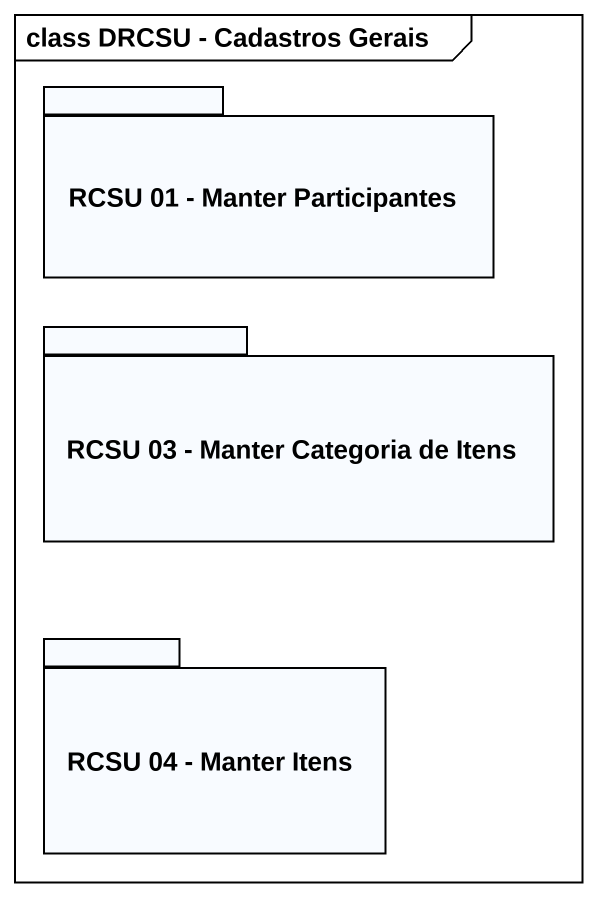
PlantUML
@startuml
mainframe class DRCSU - Cadastros Gerais
package "RCSU 01 - Manter Participantes" as RCSU_01_Manter_Participantes {
}
package "RCSU 03 - Manter Categoria de Itens" as RCSU_03_Manter_Categoria_de {
}
package "RCSU 04 - Manter Itens" as RCSU_04_Manter_Itens {
}
@enduml
